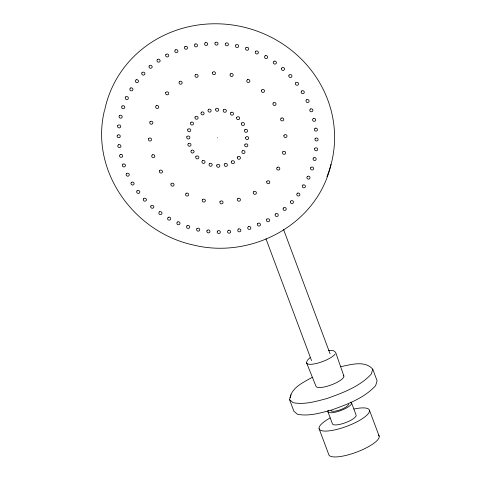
<?xml version="1.0" encoding="UTF-8"?>
<svg xmlns="http://www.w3.org/2000/svg" width="481" height="481" viewBox="0 0 481 481"><rect width="100%" height="100%" fill="white"/><g stroke="black" fill="none" stroke-linecap="round" stroke-linejoin="round"><path stroke-width="0.72" d="M104.323 111.039C90.007 171.224 134.031 231.956 192.911 244.907C251.28 259.602 317.568 224.669 331 164.346M290.043 397.757C292.039 387.079 303.854 382.263 312.151 377.32M340.65 366.666C350.703 364.766 364.724 360.053 372.745 369.18L377.086 380.778L375.625 385.678C363.937 398.346 347.132 404.419 331.289 410.113C320.31 413.017 308.886 416.492 297.45 414.285L293.891 411.219L289.55 399.627L291.011 394.721M372.745 369.18L371.284 374.08C359.596 386.754 342.791 392.827 326.948 398.521C315.969 401.419 304.545 404.894 293.109 402.693L289.55 399.627M307.167 360.552L310.005 357.617M217.556 137.734L217.671 137.8M328.541 350.475L333.267 350.517L335.636 352.332L343.873 376.028M306.625 362.951L315.975 386.237A14.863 4.022 -20.5 0 0 332.569 384.415A14.863 4.022 -20.5 0 0 343.26 375.264M369.468 410.269L379.154 436.135M351.569 402.958L356.132 415.151A12.626 3.415 -20.5 0 1 345.154 422.805A12.626 3.415 -20.5 0 1 332.431 423.827L327.868 411.634M283.568 229.533L330.068 353.751M265.963 238.81L311.544 360.582M319.095 428.703L328.776 454.569A26.828 7.263 -20.5 0 0 358.014 451.581A26.828 7.263 -20.5 0 0 378.445 435.052M104.624 110.534A116.438 110.029 15.2 0 1 250.264 28.878A116.438 110.029 15.2 0 1 326.948 176.659M335.125 354.046A15.452 4.185 -20.5 0 1 317.177 363.275A15.452 4.185 -20.5 0 1 307.131 361.243M353.938 409.042A26.828 7.263 -20.5 0 1 365.32 416.528A26.828 7.263 -20.5 0 1 326.521 431.072A26.828 7.263 -20.5 0 1 330.08 417.989M348.472 404.094A9.325 2.525 -20.5 0 1 340.362 409.746A9.325 2.525 -20.5 0 1 330.964 410.497M350.559 402.086A12.626 3.415 -20.5 0 1 340.59 410.618A12.626 3.415 -20.5 0 1 328.282 410.239M141.853 72.914L141.799 74.11L142.641 75.018L143.897 75.108L144.829 74.327L144.889 73.136L144.041 72.228L142.785 72.138L141.853 72.914M148.491 138.805L148.437 139.995L149.278 140.903L150.535 140.999L151.467 140.218L151.527 139.021L150.679 138.113L149.423 138.023L148.491 138.805M150.787 206.072L150.727 207.263L151.575 208.177L152.832 208.267L153.758 207.485L153.818 206.289L152.97 205.381L151.713 205.291L150.787 206.072M165.674 92.641L165.614 93.831L166.462 94.739L167.719 94.829L168.645 94.054L168.705 92.857L167.863 91.949L166.606 91.859L165.674 92.641M170.983 183.958L170.923 185.149L171.771 186.063L173.028 186.153L173.954 185.371L174.014 184.175L173.166 183.267L171.915 183.177L170.983 183.958M186.802 136.784L186.742 137.981L187.59 138.889L188.847 138.979L189.773 138.197L189.833 137.007L188.985 136.099L187.728 136.009L186.802 136.784M195.039 117.063L194.979 118.254L195.827 119.162L197.078 119.252L198.01 118.476L198.07 117.28L197.222 116.372L195.965 116.282L195.039 117.063M195.797 156.68L195.737 157.876L196.585 158.784L197.841 158.874L198.767 158.093L198.827 156.902L197.98 155.994L196.723 155.904L195.797 156.68M212.464 72.505L212.404 73.701L213.251 74.609L214.508 74.699L215.434 73.918L215.494 72.727L214.646 71.819L213.39 71.729L212.464 72.505M215.68 109.061L215.62 110.257L216.468 111.165L217.725 111.255L218.651 110.474L218.711 109.283L217.869 108.369L216.612 108.279L215.68 109.061M216.751 165.097L216.69 166.288L217.538 167.196L218.795 167.286L219.727 166.51L219.787 165.314L218.939 164.406L217.683 164.316L216.751 165.097M219.967 201.653L219.913 202.844L220.755 203.752L222.012 203.842L222.944 203.066L223.004 201.87L222.156 200.962L220.899 200.872L219.967 201.653M236.634 117.472L236.58 118.669L237.422 119.577L238.678 119.667L239.61 118.885L239.67 117.695L238.823 116.787L237.566 116.697L236.634 117.472M237.398 157.095L237.337 158.291L238.179 159.199L239.436 159.289L240.368 158.508L240.428 157.317L239.58 156.409L238.323 156.313L237.398 157.095M245.629 137.374L245.575 138.564L246.416 139.472L247.673 139.562L248.605 138.787L248.665 137.59L247.817 136.682L246.561 136.592L245.629 137.374M261.448 90.2L261.387 91.396L262.235 92.304L263.492 92.394L264.424 91.612L264.484 90.416L263.636 89.508L262.379 89.418L261.448 90.2M266.757 181.517L266.696 182.714L267.544 183.622L268.801 183.712L269.733 182.93L269.793 181.74L268.945 180.826L267.689 180.736L266.757 181.517M281.475 68.224L281.415 69.42L282.263 70.328L283.519 70.418L284.445 69.637L284.505 68.446L283.664 67.538L282.407 67.448L281.475 68.224M283.94 135.353L283.88 136.55L284.728 137.458L285.985 137.548L286.91 136.766L286.971 135.57L286.123 134.662L284.872 134.572L283.94 135.353M290.404 201.383L290.344 202.573L291.191 203.481L292.448 203.571L293.38 202.796L293.44 201.599L292.592 200.691L291.336 200.601L290.404 201.383M117.25 135.462L117.123 136.646L117.917 137.596L119.174 137.752L120.142 137.019L120.268 135.828L119.474 134.884L118.224 134.728L117.25 135.462M215.031 42.875L214.905 44.066L215.704 45.016L216.955 45.166L217.923 44.432L218.049 43.248L217.256 42.298L216.005 42.148L215.031 42.875M217.31 231.277L217.184 232.461L217.977 233.411L219.234 233.568L220.202 232.834L220.328 231.644L219.534 230.7L218.284 230.543L217.31 231.277M315.091 138.69L314.965 139.881L315.764 140.825L317.015 140.981L317.983 140.248L318.109 139.063L317.316 138.113L316.065 137.963L315.091 138.69M149.176 65.921L148.984 67.099L149.729 68.086L150.974 68.302L151.984 67.617L152.176 66.438L151.431 65.458L150.186 65.242L149.176 65.921M143.464 198.839L143.272 200.018L144.017 201.004L145.256 201.214L146.272 200.535L146.464 199.356L145.719 198.37L144.474 198.154L143.464 198.839M288.961 75.174L288.774 76.353L289.514 77.339L290.758 77.555L291.775 76.87L291.961 75.691L291.221 74.711L289.977 74.495L288.961 75.174M283.249 208.093L283.056 209.271L283.802 210.257L285.047 210.468L286.063 209.788L286.249 208.61L285.504 207.624L284.265 207.413L283.249 208.093M117.761 125.487L117.502 126.653L118.194 127.669L119.426 127.946L120.478 127.321L120.731 126.154L120.04 125.132L118.813 124.856L117.761 125.487M225.463 43.422L225.21 44.589L225.902 45.611L227.134 45.887L228.18 45.256L228.439 44.09L227.747 43.074L226.515 42.797L225.463 43.422M207.052 230.453L206.794 231.62L207.485 232.636L208.718 232.912L209.77 232.287L210.023 231.12L209.331 230.098L208.105 229.828L207.052 230.453M314.754 148.395L314.502 149.555L315.193 150.577L316.426 150.854L317.472 150.222L317.731 149.062L317.039 148.04L315.807 147.763L314.754 148.395M157.245 59.716L156.926 60.865L157.558 61.917L158.772 62.253L159.86 61.676L160.179 60.528L159.542 59.476L158.327 59.139L157.245 59.716M136.947 190.939L136.628 192.087L137.265 193.134L138.48 193.47L139.568 192.899L139.887 191.751L139.249 190.698L138.035 190.362L136.947 190.939M295.671 82.81L295.346 83.959L295.983 85.011L297.198 85.347L298.286 84.776L298.605 83.628L297.967 82.576L296.753 82.239L295.671 82.81M275.373 214.033L275.054 215.181L275.691 216.234L276.906 216.57L277.994 215.993L278.313 214.845L277.675 213.792L276.461 213.456L275.373 214.033M119.366 115.644L118.981 116.775L119.559 117.857L120.761 118.254L121.873 117.731L122.258 116.606L121.681 115.524L120.484 115.127L119.366 115.644M150.06 121.693L149.681 122.823L150.252 123.906L151.455 124.302L152.573 123.785L152.952 122.655L152.375 121.573L151.178 121.176L150.06 121.693M179.335 81.68L178.956 82.81L179.527 83.892L180.73 84.289L181.848 83.772L182.227 82.642L181.65 81.56L180.453 81.163L179.335 81.68M159.674 170.521L159.295 171.651L159.866 172.733L161.069 173.13L162.187 172.607L162.566 171.476L161.989 170.4L160.792 170.003L159.674 170.521M187.897 129.209L187.512 130.339L188.089 131.415L189.286 131.812L190.404 131.295L190.789 130.165L190.211 129.088L189.015 128.692L187.897 129.209M201.274 112.332L200.896 113.462L201.473 114.544L202.669 114.935L203.788 114.418L204.166 113.288L203.589 112.211L202.393 111.814L201.274 112.332M191.24 150.499L190.861 151.623L191.438 152.705L192.634 153.102L193.753 152.585L194.132 151.455L193.554 150.373L192.358 149.976L191.24 150.499M235.816 45.004L235.431 46.134L236.009 47.216L237.205 47.613L238.323 47.096L238.708 45.966L238.131 44.883L236.935 44.486L235.816 45.004M230.351 73.924L229.966 75.054L230.543 76.13L231.74 76.527L232.858 76.01L233.243 74.88L232.666 73.803L231.469 73.407L230.351 73.924M223.545 109.752L223.16 110.883L223.737 111.965L224.934 112.362L226.052 111.845L226.437 110.714L225.86 109.632L224.663 109.235L223.545 109.752M209.355 163.726L208.97 164.857L209.548 165.939L210.744 166.336L211.862 165.813L212.247 164.682L211.67 163.606L210.468 163.209L209.355 163.726M202.543 199.561L202.164 200.691L202.741 201.767L203.938 202.164L205.056 201.647L205.435 200.517L204.858 199.435L203.661 199.044L202.543 199.561M196.909 228.619L196.525 229.744L197.102 230.826L198.304 231.223L199.417 230.706L199.801 229.575L199.224 228.493L198.028 228.096L196.909 228.619M241.654 122.986L241.27 124.116L241.847 125.198L243.049 125.589L244.162 125.072L244.546 123.942L243.969 122.865L242.773 122.469L241.654 122.986M231.62 161.153L231.235 162.283L231.812 163.36L233.014 163.756L234.127 163.239L234.512 162.109L233.934 161.027L232.738 160.63L231.62 161.153M244.997 144.276L244.619 145.406L245.196 146.483L246.392 146.879L247.511 146.362L247.889 145.232L247.312 144.156L246.116 143.759L244.997 144.276M273.22 102.964L272.841 104.088L273.418 105.171L274.615 105.567L275.733 105.05L276.112 103.92L275.535 102.838L274.338 102.441L273.22 102.964M253.559 191.799L253.18 192.929L253.758 194.011L254.954 194.408L256.072 193.885L256.451 192.755L255.874 191.678L254.677 191.282L253.559 191.799M282.834 151.786L282.455 152.916L283.032 153.998L284.229 154.395L285.347 153.872L285.726 152.748L285.149 151.665L283.952 151.268L282.834 151.786M313.359 157.978L312.975 159.109L313.552 160.185L314.748 160.582L315.867 160.065L316.251 158.934L315.674 157.852L314.478 157.455L313.359 157.978M165.975 54.365L165.53 55.471L166.047 56.578L167.22 57.035L168.368 56.572L168.813 55.465L168.296 54.359L167.117 53.902L165.975 54.365M131.319 182.455L130.874 183.562L131.391 184.668L132.57 185.119L133.718 184.662L134.163 183.55L133.646 182.449L132.467 181.992L131.319 182.455M301.521 91.053L301.076 92.16L301.593 93.266L302.765 93.717L303.914 93.26L304.359 92.148L303.842 91.047L302.663 90.59L301.521 91.053M266.865 219.138L266.42 220.244L266.937 221.35L268.115 221.807L269.264 221.344L269.709 220.238L269.192 219.132L268.013 218.675L266.865 219.138M122.048 106.048L121.543 107.131L122 108.261L123.154 108.772L124.32 108.369L124.826 107.287L124.369 106.157L123.22 105.646L122.048 106.048M245.965 47.607L245.46 48.689L245.917 49.814L247.066 50.331L248.238 49.928L248.743 48.846L248.286 47.715L247.138 47.204L245.965 47.607M186.995 225.787L186.49 226.87L186.947 227.994L188.095 228.505L189.267 228.102L189.773 227.02L189.316 225.896L188.167 225.385L186.995 225.787M310.912 167.34L310.407 168.422L310.864 169.552L312.013 170.064L313.185 169.661L313.69 168.578L313.233 167.448L312.085 166.937L310.912 167.34M175.27 49.928L174.705 50.986L175.096 52.128L176.22 52.7L177.417 52.357L177.982 51.305L177.585 50.156L176.461 49.585L175.27 49.928M126.635 173.479L126.076 174.537L126.467 175.679L127.591 176.25L128.788 175.908L129.353 174.856L128.956 173.707L127.832 173.136L126.635 173.479M306.451 99.801L305.886 100.86L306.277 102.002L307.401 102.573L308.598 102.231L309.163 101.178L308.766 100.03L307.642 99.459L306.451 99.801M257.822 223.352L257.257 224.411L257.648 225.553L258.772 226.124L259.968 225.781L260.534 224.729L260.137 223.581L259.012 223.01L257.822 223.352M125.775 96.801L125.156 97.823L125.487 98.99L126.581 99.609L127.79 99.326L128.415 98.304L128.084 97.144L126.99 96.519L125.775 96.801M255.802 51.19L255.183 52.219L255.513 53.379L256.607 54.004L257.816 53.722L258.441 52.7L258.111 51.533L257.016 50.908L255.802 51.19M177.417 221.988L176.792 223.016L177.122 224.176L178.217 224.801L179.431 224.519L180.05 223.497L179.72 222.33L178.631 221.705L177.417 221.988M307.443 176.383L306.818 177.405L307.149 178.565L308.243 179.191L309.457 178.908L310.077 177.886L309.746 176.719L308.658 176.1L307.443 176.383M185.029 46.459L184.349 47.445L184.614 48.623L185.672 49.296L186.905 49.074L187.584 48.088L187.313 46.91L186.255 46.236L185.029 46.459M156.241 105.682L155.561 106.674L155.826 107.846L156.884 108.526L158.111 108.303L158.79 107.311L158.526 106.139L157.467 105.459L156.241 105.682M122.95 164.117L122.27 165.109L122.541 166.282L123.599 166.961L124.826 166.739L125.505 165.747L125.24 164.574L124.182 163.895L122.95 164.117M195.611 74.549L194.931 75.541L195.202 76.713L196.26 77.393L197.487 77.17L198.166 76.178L197.895 75.006L196.837 74.327L195.611 74.549M152.321 154.852L151.641 155.844L151.912 157.016L152.97 157.696L154.197 157.473L154.876 156.487L154.605 155.309L153.547 154.629L152.321 154.852M191.023 122.216L190.344 123.202L190.608 124.381L191.666 125.054L192.899 124.832L193.578 123.845L193.308 122.667L192.25 121.994L191.023 122.216M208.634 109.337L207.954 110.323L208.225 111.502L209.283 112.181L210.51 111.959L211.189 110.967L210.918 109.794L209.86 109.115L208.634 109.337M188.492 143.446L187.812 144.432L188.077 145.611L189.135 146.284L190.368 146.062L191.047 145.076L190.777 143.897L189.718 143.224L188.492 143.446M247.378 79.69L246.699 80.682L246.963 81.854L248.022 82.534L249.248 82.311L249.928 81.325L249.663 80.147L248.605 79.467L247.378 79.69M231.006 112.356L230.327 113.348L230.597 114.526L231.656 115.199L232.882 114.977L233.562 113.991L233.297 112.813L232.239 112.139L231.006 112.356M202.519 160.594L201.84 161.58L202.11 162.758L203.168 163.432L204.395 163.209L205.074 162.223L204.81 161.045L203.752 160.371L202.519 160.594M186.153 193.26L185.474 194.246L185.744 195.424L186.802 196.098L188.029 195.875L188.708 194.889L188.444 193.711L187.386 193.037L186.153 193.26M245.039 129.509L244.36 130.495L244.631 131.674L245.689 132.347L246.915 132.125L247.595 131.139L247.324 129.96L246.266 129.287L245.039 129.509M224.898 163.612L224.218 164.604L224.483 165.777L225.541 166.456L226.773 166.234L227.453 165.242L227.182 164.069L226.124 163.39L224.898 163.612M242.508 150.739L241.829 151.725L242.093 152.904L243.152 153.577L244.384 153.355L245.063 152.369L244.793 151.19L243.735 150.517L242.508 150.739M281.211 118.098L280.531 119.084L280.796 120.262L281.854 120.935L283.087 120.719L283.766 119.727L283.495 118.548L282.437 117.875L281.211 118.098M237.921 198.4L237.241 199.387L237.506 200.565L238.564 201.244L239.797 201.022L240.476 200.03L240.205 198.857L239.147 198.178L237.921 198.4M310.407 108.971L309.728 109.963L309.998 111.135L311.051 111.814L312.283 111.592L312.963 110.606L312.692 109.427L311.634 108.748L310.407 108.971M277.29 167.268L276.611 168.254L276.882 169.432L277.94 170.106L279.166 169.889L279.846 168.897L279.581 167.719L278.523 167.045L277.29 167.268M248.328 226.635L247.655 227.621L247.919 228.8L248.978 229.473L250.204 229.251L250.884 228.265L250.619 227.086L249.561 226.413L248.328 226.635M130.513 88.005L129.78 88.955L129.984 90.145L131.006 90.867L132.245 90.711L132.978 89.755L132.774 88.57L131.752 87.843L130.513 88.005M265.223 55.73L264.49 56.68L264.694 57.87L265.716 58.598L266.955 58.435L267.689 57.486L267.49 56.295L266.468 55.574L265.223 55.73M168.278 217.274L167.544 218.224L167.749 219.414L168.771 220.142L170.009 219.979L170.743 219.029L170.539 217.839L169.516 217.111L168.278 217.274M302.988 184.999L302.254 185.955L302.459 187.139L303.481 187.867L304.72 187.704L305.453 186.754L305.249 185.57L304.232 184.842L302.988 184.999M195.142 43.987L194.36 44.901L194.498 46.092L195.478 46.867L196.729 46.771L197.517 45.857L197.378 44.667L196.392 43.891L195.142 43.987M120.304 154.467L119.516 155.381L119.655 156.572L120.635 157.347L121.885 157.251L122.673 156.337L122.535 155.147L121.555 154.371L120.304 154.467M313.347 118.458L312.56 119.372L312.698 120.563L313.684 121.338L314.929 121.242L315.716 120.328L315.578 119.138L314.598 118.362L313.347 118.458M238.504 228.938L237.722 229.852L237.861 231.048L238.841 231.824L240.091 231.722L240.879 230.814L240.74 229.617L239.754 228.842L238.504 228.938M136.201 79.75L135.365 80.622L135.438 81.818L136.382 82.642L137.632 82.606L138.468 81.734L138.396 80.537L137.458 79.72L136.201 79.75M274.122 61.165L273.286 62.037L273.358 63.233L274.302 64.057L275.553 64.021L276.389 63.149L276.316 61.953L275.379 61.135L274.122 61.165M159.68 211.688L158.844 212.56L158.916 213.756L159.854 214.574L161.111 214.544L161.947 213.672L161.875 212.476L160.937 211.652L159.68 211.688M297.601 193.103L296.765 193.975L296.837 195.172L297.775 195.995L299.032 195.959L299.867 195.088L299.795 193.891L298.857 193.067L297.601 193.103M205.507 42.544L204.623 43.368L204.629 44.565L205.525 45.436L206.782 45.461L207.666 44.637L207.66 43.44L206.764 42.575L205.507 42.544M118.723 144.637L117.839 145.46L117.845 146.657L118.735 147.529L119.991 147.553L120.875 146.729L120.869 145.533L119.979 144.667L118.723 144.637M315.241 128.156L314.358 128.98L314.364 130.183L315.259 131.048L316.516 131.072L317.4 130.249L317.394 129.052L316.498 128.186L315.241 128.156M228.451 230.249L227.567 231.072L227.573 232.275L228.469 233.141L229.726 233.165L230.609 232.341L230.603 231.145L229.714 230.279L228.451 230.249"/></g></svg>
